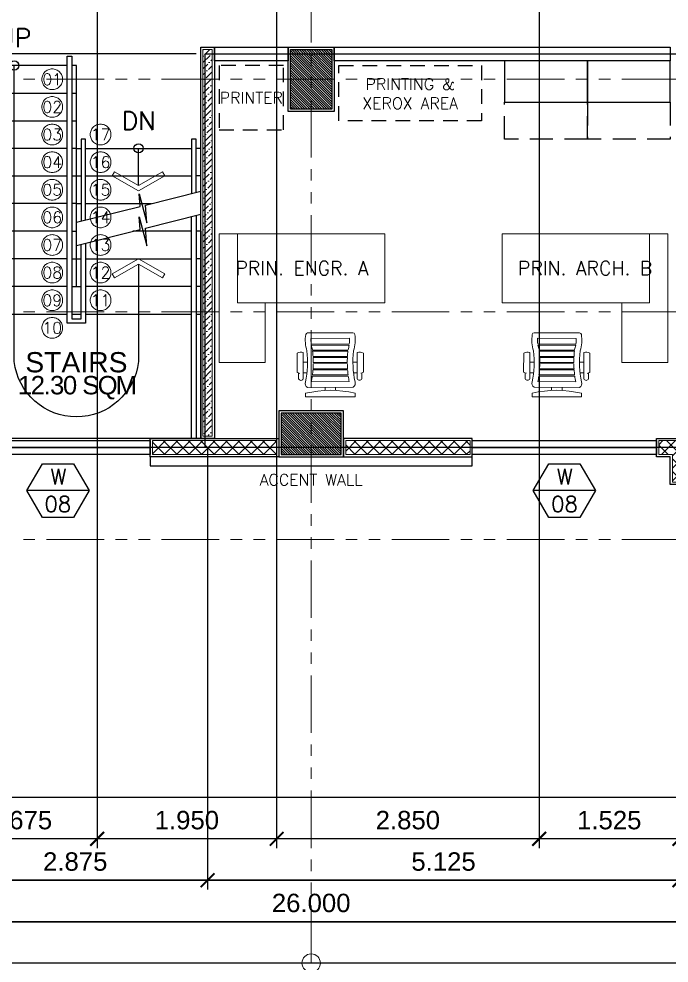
# Model space of a CAD drawing. Header units: metres. Extents: x -12400 to 1, y 0 to 106422.
# Drawn here: x -12076.93 to -12069.87, y 106383.97 to 106394.23 of the extents above; entities that cross this region are included whole.
import ezdxf
from ezdxf.enums import TextEntityAlignment as Align

# ---------------------------------------------------------------- set-up
doc = ezdxf.new("R2010")
doc.units = ezdxf.units.M
doc.header["$PDMODE"] = 35
for name, pattern in [('CENTER', [2, 1.25, -0.25, 0.25, -0.25]), ('DASHED2', [0.375, 0.25, -0.125]), ('HIDDEN2', [4.762499999999999, 3.175, -1.5875]), ('PHANTOM2', [1.25, 0.625, -0.125, 0.125, -0.125, 0.125, -0.125])]:
    doc.linetypes.add(name, pattern=pattern)
for name, color, linetype, lineweight in [('.3', 6, 'Continuous', 30), ('0.1', 1, 'Continuous', 9), ('A-DIM-100', 8, 'Continuous', 0), ('A-STAIR', 31, 'Continuous', 0), ('DIM 001', 251, 'Continuous', 13), ('FIXTURE 0005', 159, 'Continuous', 5), ('FURN 0009', 49, 'Continuous', 9), ('grid', 1, 'CENTER', 15), ('HATCH', 250, 'Continuous', 5)]:
    doc.layers.add(name, color=color, linetype=linetype, lineweight=lineweight)
for name, color, linetype in [('1AR', 1, 'Continuous'), ('AR-WALL', 7, 'Continuous'), ('BAR', 6, 'Continuous'), ('FURNITURE', 1, 'Continuous'), ('SCH-WIND', 181, 'Continuous'), ('stone', 15, 'Continuous'), ('txt', 2, 'Continuous'), ('WALL', 7, 'Continuous'), ('WINDOW', 1, 'Continuous')]:
    doc.layers.add(name, color=color, linetype=linetype)
doc.layers.add('GUIDELINES', color=206, linetype='Continuous', plot=False)
doc.styles.add('arial', font='arial.ttf')
doc.styles.add('DIMTXT-100', font='arial.ttf')
doc.styles.add('swis721', font='swiss.ttf')
doc.styles.add('T-0.15', font='romans.shx', dxfattribs={"height": 0.15})
doc.styles.add('T.25', font='romans.shx', dxfattribs={"height": 0.2})
doc.styles.add('T125', font='simplex.shx', dxfattribs={"height": 125})
doc.dimstyles.new('D-100', dxfattribs={"dimtxt": 0.2, "dimasz": 0.15, "dimexe": 0.1, "dimexo": 0.1, "dimgap": 0.1, "dimtad": 1, "dimdec": 3, "dimzin": 4, "dimdsep": 46, "dimtxsty": 'DIMTXT-100', "dimblk": 'ARCHTICK', "dimcen": 0.2, "dimdle": 0.1, "dimclrd": 8, "dimclre": 8, "dimclrt": 2, "dimadec": 0, "dimazin": 1, "dimtfac": 1, "dimtdec": 3, "dimtofl": 0, "dimtmove": 2, "dimatfit": 3, "dimfxl": 1, "dimarcsym": 0})
doc.dimstyles.new('DIM 200', dxfattribs={"dimtxt": 200, "dimasz": 1, "dimexe": 0, "dimexo": 40, "dimgap": 50, "dimtad": 1, "dimtoh": 1, "dimdec": 0, "dimlfac": 2, "dimtxsty": 'swis721', "dimblk": 'CIR', "dimcen": 0, "dimclrd": 155, "dimclre": 155, "dimclrt": 4, "dimadec": 0, "dimazin": 0, "dimtfac": 1, "dimtdec": 0, "dimtix": 1, "dimtmove": 1, "dimatfit": 3, "dimldrblk": 'CIR', "dimfxl": 0, "dimarcsym": 0})

# ---------------------------------------------------------------- blocks, each defined once
blk = doc.blocks.new('CIR')
at = {"color": 4}
blk.add_circle((0, 0), 50, dxfattribs=at)
blk = doc.blocks.new('_ArchTick')
at = {"color": 0, "linetype": 'ByBlock', "const_width": 0.15}
blk.add_lwpolyline([(-0.5, -0.5), (0.5, 0.5)], dxfattribs=at)
blk = doc.blocks.new('*D1887')
at = {"layer": 'DEFPOINTS', "color": 0, "transparency": 16777216}
for p in [(-12074.20441529415, 106395.8452236538), (-12088.9044152942, 106393.8452236537), (-12074.90441529414, 106393.8452236537)]:
    blk.add_point(p, dxfattribs=at)
at = {"layer": 'DIM 001', "color": 8, "lineweight": -2, "transparency": 16777216}
for p, q in [((-12088.9044152942, 106395.9452236538), (-12088.9044152942, 106393.7452236537)), ((-12074.30441529415, 106395.8452236538), (-12089.0044152942, 106395.8452236538)), ((-12075.00441529414, 106393.8452236537), (-12089.0044152942, 106393.8452236537))]:
    blk.add_line(p, q, dxfattribs=at)
at = {"layer": 'DIM 001', "color": 8, "lineweight": -2, "transparency": 16777216, "xscale": 0.15, "yscale": 0.15, "zscale": 0.15}
for p, rotation in [((-12088.9044152942, 106395.8452236538), 90), ((-12088.9044152942, 106393.8452236537), 270)]:
    blk.add_blockref('_ArchTick', p, dxfattribs=dict(at, rotation=rotation))
at = {"layer": 'DIM 001', "color": 2, "transparency": 16777216, "insert": (-12089.10652989171, 106394.8452236537), "char_height": 0.2, "attachment_point": 5, "rotation": 90, "style": 'DIMTXT-100'}
blk.add_mtext('2.000', dxfattribs=at)
blk = doc.blocks.new('*D1888')
at = {"layer": 'DEFPOINTS', "color": 0, "transparency": 16777216}
for p in [(-12074.90441529414, 106393.8452236537), (-12088.9044152942, 106389.5702236539), (-12077.75441529414, 106389.5702236539)]:
    blk.add_point(p, dxfattribs=at)
at = {"layer": 'DIM 001', "color": 8, "lineweight": -2, "transparency": 16777216}
for p, q in [((-12088.9044152942, 106393.9452236537), (-12088.9044152942, 106389.4702236539)), ((-12075.00441529414, 106393.8452236537), (-12089.0044152942, 106393.8452236537)), ((-12077.85441529414, 106389.5702236539), (-12089.0044152942, 106389.5702236539))]:
    blk.add_line(p, q, dxfattribs=at)
at = {"layer": 'DIM 001', "color": 8, "lineweight": -2, "transparency": 16777216, "xscale": 0.15, "yscale": 0.15, "zscale": 0.15}
for p, rotation in [((-12088.9044152942, 106393.8452236537), 90), ((-12088.9044152942, 106389.5702236539), 270)]:
    blk.add_blockref('_ArchTick', p, dxfattribs=dict(at, rotation=rotation))
at = {"layer": 'DIM 001', "color": 2, "transparency": 16777216, "insert": (-12089.10652989171, 106391.7077236538), "char_height": 0.2, "attachment_point": 5, "rotation": 90, "style": 'DIMTXT-100'}
blk.add_mtext('4.275', dxfattribs=at)
blk = doc.blocks.new('*D1853')
at = {"layer": 'DEFPOINTS', "color": 0, "transparency": 16777216}
for p in [(-12086.75441529414, 106388.5702236537), (-12060.75441529414, 106388.5702236537), (-12060.75441529414, 106384.4202236537)]:
    blk.add_point(p, dxfattribs=at)
at = {"layer": 'DIM 001', "color": 8, "lineweight": -2, "transparency": 16777216}
for p, q in [((-12086.75441529414, 106388.4702236537), (-12086.75441529414, 106384.3202236537)), ((-12060.75441529414, 106388.4702236537), (-12060.75441529414, 106384.3202236537)), ((-12086.85441529414, 106384.4202236537), (-12060.65441529414, 106384.4202236537))]:
    blk.add_line(p, q, dxfattribs=at)
at = {"layer": 'DIM 001', "color": 8, "lineweight": -2, "transparency": 16777216, "xscale": 0.15, "yscale": 0.15, "zscale": 0.15, "rotation": 180}
blk.add_blockref('_ArchTick', (-12086.75441529414, 106384.4202236537), dxfattribs=at)
at = {"layer": 'DIM 001', "color": 8, "lineweight": -2, "transparency": 16777216, "xscale": 0.15, "yscale": 0.15, "zscale": 0.15}
blk.add_blockref('_ArchTick', (-12060.75441529414, 106384.4202236537), dxfattribs=at)
at = {"layer": 'DIM 001', "color": 2, "transparency": 16777216, "insert": (-12073.75441529414, 106384.6223382513), "char_height": 0.2, "attachment_point": 5, "style": 'DIMTXT-100'}
blk.add_mtext('26.000', dxfattribs=at)
blk = doc.blocks.new('*D1893')
at = {"layer": 'DEFPOINTS', "color": 0, "transparency": 16777216}
for p in [(-12074.87941529412, 106389.6702236537), (-12077.75441529414, 106388.5702236537), (-12074.87941529412, 106384.8702236537)]:
    blk.add_point(p, dxfattribs=at)
at = {"layer": 'DIM 001', "color": 8, "lineweight": -2, "transparency": 16777216}
for p, q in [((-12074.87941529412, 106389.5702236537), (-12074.87941529412, 106384.7702236537)), ((-12077.75441529414, 106388.4702236537), (-12077.75441529414, 106384.7702236537)), ((-12077.85441529414, 106384.8702236537), (-12074.77941529412, 106384.8702236537))]:
    blk.add_line(p, q, dxfattribs=at)
at = {"layer": 'DIM 001', "color": 8, "lineweight": -2, "transparency": 16777216, "xscale": 0.15, "yscale": 0.15, "zscale": 0.15, "rotation": 180}
blk.add_blockref('_ArchTick', (-12077.75441529414, 106384.8702236537), dxfattribs=at)
at = {"layer": 'DIM 001', "color": 8, "lineweight": -2, "transparency": 16777216, "xscale": 0.15, "yscale": 0.15, "zscale": 0.15}
blk.add_blockref('_ArchTick', (-12074.87941529412, 106384.8702236537), dxfattribs=at)
at = {"layer": 'DIM 001', "color": 2, "transparency": 16777216, "insert": (-12076.31691529413, 106385.0723382513), "char_height": 0.2, "attachment_point": 5, "style": 'DIMTXT-100'}
blk.add_mtext('2.875', dxfattribs=at)
blk = doc.blocks.new('*D1894')
at = {"layer": 'DEFPOINTS', "color": 0, "transparency": 16777216}
for p in [(-12074.87941529412, 106389.6702236537), (-12069.75441529414, 106388.5702236537), (-12069.75441529414, 106384.8702236537)]:
    blk.add_point(p, dxfattribs=at)
at = {"layer": 'DIM 001', "color": 8, "lineweight": -2, "transparency": 16777216}
for p, q in [((-12074.87941529412, 106389.5702236537), (-12074.87941529412, 106384.7702236537)), ((-12069.75441529414, 106388.4702236537), (-12069.75441529414, 106384.7702236537)), ((-12074.97941529412, 106384.8702236537), (-12069.65441529414, 106384.8702236537))]:
    blk.add_line(p, q, dxfattribs=at)
at = {"layer": 'DIM 001', "color": 8, "lineweight": -2, "transparency": 16777216, "xscale": 0.15, "yscale": 0.15, "zscale": 0.15, "rotation": 180}
blk.add_blockref('_ArchTick', (-12074.87941529412, 106384.8702236537), dxfattribs=at)
at = {"layer": 'DIM 001', "color": 8, "lineweight": -2, "transparency": 16777216, "xscale": 0.15, "yscale": 0.15, "zscale": 0.15}
blk.add_blockref('_ArchTick', (-12069.75441529414, 106384.8702236537), dxfattribs=at)
at = {"layer": 'DIM 001', "color": 2, "transparency": 16777216, "insert": (-12072.31691529413, 106385.0723382513), "char_height": 0.2, "attachment_point": 5, "style": 'DIMTXT-100'}
blk.add_mtext('5.125', dxfattribs=at)
blk = doc.blocks.new('*D1855')
at = {"layer": 'DEFPOINTS', "color": 0, "transparency": 16777216}
for p in [(-12071.27941529413, 106398.7202236537), (-12069.75441529414, 106388.5702236537), (-12071.27941529413, 106385.3202236537)]:
    blk.add_point(p, dxfattribs=at)
at = {"layer": 'DIM 001', "color": 8, "lineweight": -2, "transparency": 16777216}
for p, q in [((-12071.27941529413, 106398.6202236537), (-12071.27941529413, 106385.2202236537)), ((-12069.75441529414, 106388.4702236537), (-12069.75441529414, 106385.2202236537)), ((-12069.65441529414, 106385.3202236537), (-12071.37941529413, 106385.3202236537))]:
    blk.add_line(p, q, dxfattribs=at)
at = {"layer": 'DIM 001', "color": 8, "lineweight": -2, "transparency": 16777216, "xscale": 0.15, "yscale": 0.15, "zscale": 0.15, "rotation": 180}
blk.add_blockref('_ArchTick', (-12071.27941529413, 106385.3202236537), dxfattribs=at)
at = {"layer": 'DIM 001', "color": 8, "lineweight": -2, "transparency": 16777216, "xscale": 0.15, "yscale": 0.15, "zscale": 0.15}
blk.add_blockref('_ArchTick', (-12069.75441529414, 106385.3202236537), dxfattribs=at)
at = {"layer": 'DIM 001', "color": 2, "transparency": 16777216, "insert": (-12070.51691529413, 106385.5223382512), "char_height": 0.2, "attachment_point": 5, "style": 'DIMTXT-100'}
blk.add_mtext('1.525', dxfattribs=at)
blk = doc.blocks.new('*D1856')
at = {"layer": 'DEFPOINTS', "color": 0, "transparency": 16777216}
for p in [(-12074.12941529415, 106395.7702236537), (-12071.27941529413, 106395.7702236537), (-12074.12941529415, 106385.3202236537)]:
    blk.add_point(p, dxfattribs=at)
at = {"layer": 'DIM 001', "color": 8, "lineweight": -2, "transparency": 16777216}
for p, q in [((-12074.12941529415, 106395.6702236537), (-12074.12941529415, 106385.2202236537)), ((-12071.27941529413, 106395.6702236537), (-12071.27941529413, 106385.2202236537)), ((-12071.17941529413, 106385.3202236537), (-12074.22941529415, 106385.3202236537))]:
    blk.add_line(p, q, dxfattribs=at)
at = {"layer": 'DIM 001', "color": 8, "lineweight": -2, "transparency": 16777216, "xscale": 0.15, "yscale": 0.15, "zscale": 0.15, "rotation": 180}
blk.add_blockref('_ArchTick', (-12074.12941529415, 106385.3202236537), dxfattribs=at)
at = {"layer": 'DIM 001', "color": 8, "lineweight": -2, "transparency": 16777216, "xscale": 0.15, "yscale": 0.15, "zscale": 0.15}
blk.add_blockref('_ArchTick', (-12071.27941529413, 106385.3202236537), dxfattribs=at)
at = {"layer": 'DIM 001', "color": 2, "transparency": 16777216, "insert": (-12072.70441529414, 106385.5223382512), "char_height": 0.2, "attachment_point": 5, "style": 'DIMTXT-100'}
blk.add_mtext('2.850', dxfattribs=at)
blk = doc.blocks.new('*D1857')
at = {"layer": 'DEFPOINTS', "color": 0, "transparency": 16777216}
for p in [(-12076.0794152941, 106395.8452236538), (-12074.12941529415, 106395.7702236537), (-12076.0794152941, 106385.3202236537)]:
    blk.add_point(p, dxfattribs=at)
at = {"layer": 'DIM 001', "color": 8, "lineweight": -2, "transparency": 16777216}
for p, q in [((-12076.0794152941, 106395.7452236538), (-12076.0794152941, 106385.2202236537)), ((-12074.12941529415, 106395.6702236537), (-12074.12941529415, 106385.2202236537)), ((-12074.02941529415, 106385.3202236537), (-12076.1794152941, 106385.3202236537))]:
    blk.add_line(p, q, dxfattribs=at)
at = {"layer": 'DIM 001', "color": 8, "lineweight": -2, "transparency": 16777216, "xscale": 0.15, "yscale": 0.15, "zscale": 0.15, "rotation": 180}
blk.add_blockref('_ArchTick', (-12076.0794152941, 106385.3202236537), dxfattribs=at)
at = {"layer": 'DIM 001', "color": 8, "lineweight": -2, "transparency": 16777216, "xscale": 0.15, "yscale": 0.15, "zscale": 0.15}
blk.add_blockref('_ArchTick', (-12074.12941529415, 106385.3202236537), dxfattribs=at)
at = {"layer": 'DIM 001', "color": 2, "transparency": 16777216, "insert": (-12075.10441529413, 106385.5223382512), "char_height": 0.2, "attachment_point": 5, "style": 'DIMTXT-100'}
blk.add_mtext('1.950', dxfattribs=at)
blk = doc.blocks.new('*D1858')
at = {"layer": 'DEFPOINTS', "color": 0, "transparency": 16777216}
for p in [(-12076.0794152941, 106395.8452236538), (-12077.75441529411, 106388.5702236537), (-12077.75441529411, 106385.3202236537)]:
    blk.add_point(p, dxfattribs=at)
at = {"layer": 'DIM 001', "color": 8, "lineweight": -2, "transparency": 16777216}
for p, q in [((-12076.0794152941, 106395.7452236538), (-12076.0794152941, 106385.2202236537)), ((-12077.75441529411, 106388.4702236537), (-12077.75441529411, 106385.2202236537)), ((-12075.9794152941, 106385.3202236537), (-12077.85441529411, 106385.3202236537))]:
    blk.add_line(p, q, dxfattribs=at)
at = {"layer": 'DIM 001', "color": 8, "lineweight": -2, "transparency": 16777216, "xscale": 0.15, "yscale": 0.15, "zscale": 0.15, "rotation": 180}
blk.add_blockref('_ArchTick', (-12077.75441529411, 106385.3202236537), dxfattribs=at)
at = {"layer": 'DIM 001', "color": 8, "lineweight": -2, "transparency": 16777216, "xscale": 0.15, "yscale": 0.15, "zscale": 0.15}
blk.add_blockref('_ArchTick', (-12076.0794152941, 106385.3202236537), dxfattribs=at)
at = {"layer": 'DIM 001', "color": 2, "transparency": 16777216, "insert": (-12076.9169152941, 106385.5223382512), "char_height": 0.2, "attachment_point": 5, "style": 'DIMTXT-100'}
blk.add_mtext('1.675', dxfattribs=at)
blk = doc.blocks.new('A$C1B753C5A')
at = {"layer": 'WALL'}
h = blk.add_hatch(dxfattribs=at)
h.set_pattern_fill('ANSI31', color=250, scale=0.15)
h.set_pattern_definition([(45, (-1494.388102653662, 303.0677240852394), (-0.01325825214724777, 0.01325825214724777), [])])
h.paths.add_polyline_path([(0.4750000000001364, 0.6749999999999545), (0.02500000000009089, 0.6749999999999545), (0.02500000000009095, 0.02499999999997721), (0.4750000000001364, 0.02499999999997721)])
at = {"color": 7}
blk.add_lwpolyline([(0, 0), (0.5000000000002274, 0), (0.5000000000002274, 0.6999999999999318), (0, 0.6999999999999318)], close=True, dxfattribs=at)
at = {"layer": 'stone', "color": 5}
blk.add_lwpolyline([(0.02500000000009095, 0.02499999999997726), (0.4750000000001364, 0.02499999999997726), (0.4750000000001364, 0.6749999999999545), (0.02500000000009095, 0.6749999999999545)], close=True, dxfattribs=at)
blk = doc.blocks.new('COLUMNS2F')
at = {"xscale": -1}
blk.add_blockref('A$C1B753C5A', (-12149.70441529414, 106330.3999565114), dxfattribs=at)
at = {"rotation": 90}
blk.add_blockref('A$C1B753C5A', (-12149.60441529414, 106326.6499565114), dxfattribs=at)
blk = doc.blocks.new('exec chair new')
at = {"layer": 'FIXTURE 0005', "color": 1}
for p, q in [((-437.3796163777588, 292.3302099389839), (-437.3148235332919, 252.0114380631712)), ((-321.0047666471219, 292.5172259910614), (-320.9294989808695, 245.6802659817622)), ((-134.9974703920307, 205.1879623727873), (-134.3372352401493, -205.6578754952061)), ((-122.0843597321073, -207.4373806825606), (-122.7503775359364, 207.0068393605179)), ((-61.58653106854763, 209.3646411830559), (-60.91325115168002, -209.5985884784022)), ((-531.8347148144385, -206.1860170969157), (-532.7597243523924, 204.4893468059017)), ((-471.4434857921442, 194.4838966660318), (-470.8159159895731, -196.0352094233385)), ((-458.5685081313131, -194.4123491338687), (-459.1909252855694, 192.9004081770545)), ((-404.1395699501736, 187.4693703543162), (-403.5348926013103, -188.8044031847967)), ((-391.2862844731426, -187.9284374271519), (-391.8882097139722, 186.6327763970476)), ((-336.8422077192226, 184.5329723382019), (-336.2473156024935, -185.6517252415651)), ((-323.9975222981302, -185.5132615344482), (-324.5920326592168, 184.4338804313447)), ((-269.5513456425397, 185.6414384562522), (-268.9532384491758, -186.5439114326728)), ((-256.7022620419739, -187.1416594002512), (-257.3023536856053, 186.278558224265)), ((-202.2670012199087, 190.8056579256081), (-201.652643642039, -191.4918509752024)), ((-189.4004732995527, -192.8325513890013), (-190.0192031980259, 192.1857301399577)), ((-627.4056042175507, 56.62096939311596), (-593.9742343731923, 56.67469408380566)), ((-593.789274455863, -58.42068063927582), (-627.2452619221294, -58.47444489080226)), ((-436.4380585009931, -293.5748781400616), (-436.5025353141828, -253.452763476118)), ((-320.0632087703561, -293.3878620881005), (-320.1381604055641, -246.7475592906121))]:
    blk.add_line(p, q, dxfattribs=at)
for centre, radius, start, end in [((-79.19251240196172, -128.4237705672858), 338.2469241420289, 99.49624101693685, 108.2783328983226), ((-79.19251240219455, -128.4237705679261), 338.2469241426945, 87.01636761834415, 97.39883005687486), ((-321.6504699216457, 1305.342400013295), 1120.912379297469, 259.1442517558552, 262.3203097065433), ((-321.6504699195502, 1305.342400013353), 1120.912379297809, 262.9518148943812, 265.779729286597), ((-321.6504699223442, 1305.342400013003), 1120.912379297299, 266.4074228026509, 269.2234458954215), ((-321.650469923974, 1305.342400015623), 1120.912379300001, 269.849640943492, 272.664022466222), ((-321.6504699200159, 1305.342400016496), 1120.91237930068, 273.2909829566686, 276.1139187442762), ((-321.650469922577, 1305.342400006193), 1120.912379290708, 276.7439336867199, 276.9880302064944), ((-317.4533519340912, -1306.406537405972), 1120.912379296282, 97.86384041670651, 101.0260995436973), ((-317.4533519350225, -1306.406537405099), 1120.912379295226, 94.40442083170485, 97.23233521852187), ((-317.4533519296674, -1306.406537408417), 1120.912379299008, 90.960704219184, 93.77672732028022), ((-317.4533519319957, -1306.406537409232), 1120.912379299589, 87.52012764986833, 90.33450917427915), ((-317.4533519352553, -1306.406537410512), 1120.912379301087, 84.0702313734272, 86.8931671628504), ((-317.4533519471297, -1306.40653740603), 1120.91237929814, 83.19611991088694, 83.44021643481749), ((-79.60480038903188, 128.1314926201012), 338.2469241420765, 251.9058172196837, 260.687909101578), ((-79.60480038856622, 128.1314926204504), 338.2469241425877, 262.7853200608832, 273.167782501461)]:
    blk.add_arc(centre, radius, start, end, dxfattribs=at)
at = {"layer": 'FURN 0009', "color": 1}
for p, q in [((-501.580908647622, 342.7878322619945), (-438.7787566183833, 342.8631794046378)), ((-430.8730610114289, 359.436872324557), (-223.7019078877056, 359.7697993379552)), ((-696.6225652744761, 267.5184686643188), (-658.2542432729388, 267.5801271077944)), ((-696.6225652744761, 267.5184686643188), (-695.7594189933734, -269.5932800436276)), ((-592.9910391935846, -247.844048930041), (-594.10315190244, 245.8992831559735)), ((-501.3976674381411, 292.2259586223518), (-488.2228221838595, 292.2485054120189)), ((-488.2228221838595, 292.2485054120189), (-216.2934815745102, 292.6854997611954)), ((0.3967155845602974, -246.864993805124), (-0.3967155845602974, 246.8649938050658)), ((-695.7594189933734, -269.5932800436276), (-657.3910969918361, -269.5316216000356)), ((-500.4561139753787, -293.676382682519), (-487.293088876293, -293.6566029029782)), ((-487.293088876293, -293.6566029029782), (-215.3507292274153, -293.2195876321057)), ((-500.47684734629, -344.2385841121431), (-437.6747775214026, -344.1120834695175)), ((-429.7158545603743, -360.6602817199891), (-222.5454588964349, -360.3273559238878))]:
    blk.add_line(p, q, dxfattribs=at)
for centre, radius, start, end in [((-489.8191351433052, 317.5496278101928), 27.84477222274555, 114.9871850643485, 245.4280750621451), ((-361.9784822285874, 318.1131449962268), 80.33824186901026, 149.0434850591644, 171.5599908319555), ((-292.4640729896491, 318.2248556485865), 80.33814595607413, 341.4641326196314, 31.14067505549705), ((-1769.876738381921, -2.762834077700973), 1144.023925212843, 346.5153750595096, 13.66877505924253), ((-552.6972678009188, 224.5205601174966), 46.31664645502229, 67.90974597757898, 152.5103366510244), ((-321.65046992118, 1305.342400014051), 1059.662379298712, 258.3694221904998, 276.678956857362), ((-79.19251240196172, -128.423770567344), 399.4969241418621, 81.29484794000334, 107.3619824414751), ((-26.25249219161924, 241.0736288817716), 26.48841191117412, 12.54683024843467, 73.49863263114054), ((-551.9727398761315, -226.332869047008), 46.31664645502229, 207.6738134708332, 292.2744041399243), ((-317.453351932927, -1306.406537407951), 1059.662379298712, 83.50519326346712, 101.8147279240579), ((-488.7962506945478, -318.9627074354212), 27.84470828078815, 114.7559250616315, 245.1971750633057), ((-291.4397231076146, -319.0004309878568), 80.3379541302019, 329.0433750615521, 18.71765838978559), ((-79.60480038810056, 128.1314926199848), 399.4969241418621, 252.822167676961, 278.8893021804622), ((-25.47748144145589, -241.1938480800018), 26.48841191117412, 286.6855174897377, 347.6373198688418), ((-360.9547717653913, -319.1121426676982), 80.3379541302019, 188.6355434219577, 211.140775055775)]:
    blk.add_arc(centre, radius, start, end, dxfattribs=at)
blk = doc.blocks.new('new big desk')
at = {"color": 2, "lineweight": 0}
blk.add_lwpolyline([(0, 0.7999999999999545), (0, -0.7999999999999545), (0.75, -0.8000000000000682), (0.75, 0.7999999999999545)], close=True, dxfattribs=at)
at = {"color": 1, "lineweight": 0}
blk.add_lwpolyline([(0.7499999999999432, -0.8000000000000682), (0.75, -0.9999999999768079), (-0.6499999999999773, -0.9999999999766942), (-0.6499999999999773, -0.4999999999766942), (0, -0.4999999999768079)], dxfattribs=at)
at = {"lineweight": 0, "xscale": -0.001000000000000001, "yscale": 0.001000000000000001, "zscale": 0.001, "rotation": 180}
blk.add_blockref('exec chair new', (-0.3255941465431533, 0.2067504239904565), dxfattribs=at)
blk = doc.blocks.new('*U1968')
at = {"layer": 'HATCH'}
h = blk.add_hatch(dxfattribs=at)
h.set_pattern_fill('ANSI37', color=256, scale=0.03, angle=-180)
h.set_pattern_definition([(225, (0.3124999999343305, 0), (0.06735192090801863, -0.06735192090801868), []), (314.9999999999999, (0.3124999999343305, 0), (0.06735192090801868, 0.06735192090801861), [])])
h.paths.add_polyline_path([(0.02500000000873115, 0.1749999999883585), (0.02500000000873115, 0.02499999999417923), (1.374999999939787, 0.02499999999417923), (1.374999999939787, 0.1749999999883585)])
blk.add_lwpolyline([(0, 0.1999999999825377), (0, 0), (1.399999999933967, 0), (1.399999999933967, 0.1999999999825377)], close=True)
blk.add_lwpolyline([(0.02500000000873115, 0.1749999999883585), (0.02500000000873115, 0.02499999999417923), (1.374999999939787, 0.02499999999417923), (1.374999999939787, 0.1749999999883585)], close=True, dxfattribs=at)
blk = doc.blocks.new('*U1740')
at = {"layer": 'HATCH'}
h = blk.add_hatch(dxfattribs=at)
h.set_pattern_fill('ANSI36', color=256, scale=0.015)
h.set_pattern_definition([(45, (12095.52419102845, -106406.7665946045), (0.025256970340507, 0.09260889124852564), [0.1190625, -0.0238125, 0, -0.0238125])])
h.paths.add_polyline_path([(0.0249999999996362, 0.1249999999854481), (0.02499999999963665, 0.02499999999417923), (4.224999999947385, 0.02499999999417923), (4.224999999947385, 0.1249999999854481)])
at = {"color": 4}
blk.add_lwpolyline([(4.249999999947021, 0), (4.249999999947021, 0.1499999999796273), (0, 0.1499999999796273), (0, 0)], close=True, dxfattribs=at)
at = {"layer": 'HATCH'}
blk.add_lwpolyline([(4.224999999947385, 0.02499999999417923), (4.224999999947385, 0.1249999999854481), (0.0249999999996362, 0.1249999999854481), (0.0249999999996362, 0.02499999999417923)], close=True, dxfattribs=at)
blk = doc.blocks.new('*U1751')
at = {"color": 1}
blk.add_lwpolyline([(0.7999999999847209, 0), (0.7999999999847209, 0.1499999999941792), (0, 0.1499999999941792), (0, 0)], close=True, dxfattribs=at)
at = {"color": 3}
blk.add_lwpolyline([(0, 0.07499999999708962), (0.7999999999847209, 0.07499999999708962)], dxfattribs=at)
blk = doc.blocks.new('*U527')
at = {"color": 1}
blk.add_lwpolyline([(3.649999999999637, 0), (3.649999999999637, 0.1499999999941792), (0, 0.1499999999941792), (0, 0)], close=True, dxfattribs=at)
at = {"color": 3}
blk.add_lwpolyline([(0, 0.07499999999708962), (3.649999999999637, 0.07499999999708962)], dxfattribs=at)
blk = doc.blocks.new('A$C16ed9972')
at = {"color": 2}
blk.add_lwpolyline([(0.0499999999992724, 4.149999999965075), (0.1000000000003638, 4.149999999965075), (0.1000000000003638, -2.91038304567337e-11), (0.0499999999992724, -2.91038304567337e-11)], close=True, dxfattribs=at)
for points in [[(1.25, 4.149999999965075), (1.300000000001091, 4.149999999965075), (1.299999999999272, 1.299999999973807), (1.399999999999636, 1.299999999973807), (1.399999999999636, 2.108965500810882)], [(1.450000000000728, 2.121465500807972), (1.450000000000728, 1.249999999970896), (1.25, 1.249999999970896), (1.25, 4.149999999965075)], [(1.450000000000728, 2.371465500807972), (1.450000000000728, 3.249999999970896), (1.399999999999636, 3.249999999970896), (1.399999999999636, 2.358965500810882)], [(2.650000000001455, 2.671465500810882), (2.650000000001455, 3.249999999970896), (2.600000000000364, 3.249999999970896), (2.600000000000364, 2.658965500813792)], [(2.650000000001455, 2.421465500810882), (2.650000000001455, -2.91038304567337e-11), (2.600000000000364, -2.91038304567337e-11), (2.600000000000364, 2.408965500813792)]]:
    blk.add_lwpolyline(points, dxfattribs=at)
at = {"color": 1, "linetype": 'Continuous'}
for points in [[(1.350000000000364, 2.346465500813792), (2.042950312868925, 2.519703079029568), (2.0335067962842, 2.657715874185669), (2.116493203715436, 2.342284125741571), (2.100903192651458, 2.534191298982478), (2.69999999999709, 2.683965500807972)], [(1.350000000000364, 2.096465500813792), (2.042950312868925, 2.269703079029568), (2.0335067962842, 2.407715874185669), (2.116493203715436, 2.092284125741571), (2.100903192651458, 2.284191298982478), (2.69999999999709, 2.433965500807972)]]:
    blk.add_lwpolyline(points, dxfattribs=at)
at = {"color": 2}
for centre in [(0.6750000000010914, 4.049999999973807), (2.024999999999636, 3.149999999965075)]:
    blk.add_circle(centre, 0.05, dxfattribs=at)
at = {"layer": '1AR'}
blk.add_lwpolyline([(2.025000000001455, 1.892264973052079), (2.025000000001455, 0.8329818526835879, -0.8888888888891717), (0.6750000000010914, 0.8329818526835879), (0.6750000000010914, 4.049999999973807)], format="xyb", dxfattribs=at)
blk.add_lwpolyline([(2.025000000001455, 2.745021928145434), (2.024999999999636, 3.149999999965075)], dxfattribs=at)
at = {"layer": 'A-STAIR', "color": 2}
for points in [[(1.765192378865322, 2.895021928154165), (2.025000000001455, 2.745021928145434), (2.284807621135769, 2.895021928154165), (2.309807621137224, 2.851720657956321), (2.025000000001455, 2.687286901229527), (1.740192378865686, 2.851720657956321)], [(1.765192378865322, 1.742264973043348), (2.025000000001455, 1.892264973052079), (2.284807621135769, 1.742264973043348), (2.309807621137224, 1.785566243241192), (2.025000000001455, 1.949999999967986), (1.740192378865686, 1.785566243241192)]]:
    blk.add_lwpolyline(points, close=True, dxfattribs=at)
at = {"layer": 'BAR', "color": 2}
for points in [[(1.300000000001091, 1.299999999973807), (1.399999999999636, 1.299999999973807)], [(1.399999999999636, 1.249999999970896), (1.300000000001091, 1.249999999970896)]]:
    blk.add_lwpolyline(points, dxfattribs=at)
at = {"layer": 'FURNITURE'}
for points in [[(2.700000000000728, 2.249999999970896), (2.700000000000728, -2.91038304567337e-11), (0, -2.91038304567337e-11), (0, 4.049999999973807)], [(0.0499999999992724, 4.049999999973807), (0, 4.049999999973807)], [(1.25, 4.049999999973807), (0.1000000000003638, 4.049999999973807)], [(1.350000000000364, 4.049999999973807), (1.300000000001091, 4.049999999973807)], [(1.350000000000364, 1.649999999965075), (1.350000000000364, 4.049999999973807)], [(0, 3.749999999970896), (0.0499999999992724, 3.749999999970896)], [(0.1000000000003638, 3.749999999970896), (1.25, 3.749999999970896)], [(1.299999999999272, 3.749999999970896), (1.350000000000364, 3.749999999970896)], [(0, 3.449999999967986), (0.0499999999992724, 3.449999999967986)], [(0.1000000000003638, 3.449999999967986), (1.25, 3.449999999967986)], [(1.299999999999272, 3.449999999967986), (1.350000000000364, 3.449999999967986)], [(0.0499999999992724, 3.149999999965075), (0, 3.149999999965075)], [(1.25, 3.149999999965075), (0.1000000000003638, 3.149999999965075)], [(1.350000000000364, 3.149999999965075), (1.299999999999272, 3.149999999965075)], [(1.350000000000364, 3.149999999965075), (1.400000000001455, 3.149999999965075)], [(1.450000000000728, 3.149999999965075), (2.600000000000364, 3.149999999965075)], [(2.700000000000728, 3.149999999965075), (2.650000000001455, 3.149999999965075)], [(0, 2.849999999976717), (0.0499999999992724, 2.849999999976717)], [(0.1000000000003638, 2.849999999976717), (1.25, 2.849999999976717)], [(1.299999999999272, 2.849999999976717), (1.399999999999636, 2.849999999962165)], [(1.450000000000728, 2.849999999962165), (2.600000000000364, 2.849999999962165)], [(2.700000000000728, 2.849999999962165), (2.650000000001455, 2.849999999962165)], [(0.0499999999992724, 2.549999999973807), (0, 2.549999999973807)], [(1.25, 2.549999999973807), (0.1000000000003638, 2.549999999973807)], [(1.350000000000364, 2.549999999973807), (1.299999999999272, 2.549999999973807)], [(1.350000000000364, 2.549999999973807), (1.400000000001455, 2.549999999973807)], [(1.450000000000728, 2.549999999959255), (2.164137996564023, 2.549999999959255)], [(0.0499999999992724, 2.249999999970896), (0, 2.249999999970896)], [(1.25, 2.249999999970896), (0.1000000000003638, 2.249999999970896)], [(1.299999999999272, 2.249999999970896), (1.350000000000364, 2.249999999970896)], [(2.600000000000364, 2.249999999970896), (1.964137996634236, 2.249999999970896)], [(2.700000000000728, 2.249999999970896), (2.650000000001455, 2.249999999970896)], [(0, 1.949999999967986), (0.0499999999992724, 1.949999999967986)], [(1.25, 1.949999999967986), (0.1000000000003638, 1.949999999967986)], [(1.299999999999272, 1.949999999967986), (1.399999999999636, 1.949999999953434)], [(1.450000000000728, 1.949999999953434), (2.600000000000364, 1.949999999953434)], [(2.700000000000728, 1.949999999967986), (2.650000000001455, 1.949999999967986)], [(0, 1.649999999965075), (0.0499999999992724, 1.649999999965075)], [(1.25, 1.649999999965075), (0.1000000000003638, 1.649999999965075)], [(1.299999999999272, 1.649999999965075), (1.399999999999636, 1.649999999965075)], [(2.600000000000364, 1.649999999965075), (1.450000000000728, 1.649999999965075)], [(2.700000000000728, 1.649999999965075), (2.650000000001455, 1.649999999965075)], [(0, 1.349999999976717), (0.0499999999992724, 1.349999999976717)], [(0.1000000000003638, 1.349999999976717), (1.25, 1.349999999976717)], [(1.299999999999272, 1.349999999976717), (1.399999999999636, 1.349999999976717)], [(1.450000000000728, 1.349999999976717), (2.600000000000364, 1.349999999976717)], [(2.650000000001455, 1.349999999976717), (2.700000000000728, 1.349999999976717)]]:
    blk.add_lwpolyline(points, dxfattribs=at)
at = {"layer": 'grid', "color": 35}
for centre in [(1.087499999999636, 3.899999999965075), (1.087499999999636, 3.599999999976717), (1.087499999999636, 3.299999999973807), (1.612500000001091, 3.299999999944703), (1.087499999999636, 2.999999999970896), (1.612500000001091, 2.999999999941792), (1.087499999999636, 2.699999999967986), (1.612500000001091, 2.699999999938882), (1.087499999999636, 2.399999999965075), (1.612500000001091, 2.399999999979627), (1.087499999999636, 2.099999999976717), (1.612500000001091, 2.099999999962165), (1.087499999999636, 1.799999999973807), (1.612500000001091, 1.799999999973807), (1.087499999999636, 1.499999999970896), (1.612500000001091, 1.499999999970896), (1.087499999999636, 1.199999999967986)]:
    blk.add_circle(centre, 0.1125, dxfattribs=at)
at = {"layer": '0.1', "color": 2, "char_height": 0.2, "attachment_point": 5, "style": 'T.25'}
for s, insert in [('{\\C3;UP}', (0.6750000000010914, 4.349999999962165)), ('{\\C3;DN}', (2.024999999999636, 3.449999999953434))]:
    blk.add_mtext_dynamic_manual_height_columns(s, width=1.975237084504897, gutter_width=1, heights=[0], dxfattribs=dict(at, insert=insert))
at = {"layer": 'txt', "color": 84, "style": 'T125'}
for s, p in [('01', (1.087499999999636, 3.899999999965075)), ('02', (1.087499999999636, 3.599999999976717)), ('03', (1.087499999999636, 3.299999999973807)), ('17', (1.612500000001091, 3.299999999944703)), ('04', (1.087499999999636, 2.999999999970896)), ('16', (1.612500000001091, 2.999999999941792)), ('05', (1.087499999999636, 2.699999999967986)), ('15', (1.612500000001091, 2.699999999938882)), ('06', (1.087499999999636, 2.399999999965075)), ('14', (1.612500000001091, 2.399999999979627)), ('07', (1.087499999999636, 2.099999999976717)), ('13', (1.612500000001091, 2.099999999962165)), ('08', (1.087499999999636, 1.799999999973807)), ('12', (1.612500000001091, 1.799999999973807)), ('09', (1.087499999999636, 1.499999999970896)), ('11', (1.612500000001091, 1.499999999970896)), ('10', (1.087499999999636, 1.199999999967986))]:
    blk.add_text(s, height=0.125, dxfattribs=at).set_placement(p, align=Align.MIDDLE_CENTER)
blk = doc.blocks.new('A$C644e5724')
at = {"layer": '.3', "color": 3}
blk.add_lwpolyline([(-2, 0.07499999996798579), (0, 0.07500000001164153)], dxfattribs=at)
at = {"layer": 'WINDOW'}
blk.add_lwpolyline([(-2, 0.1500000000087311), (0, 0.1500000000087311), (0, 0), (-2, 0)], close=True, dxfattribs=at)
blk = doc.blocks.new('FP_5F')
at = {"layer": 'HATCH'}
h = blk.add_hatch(dxfattribs=at)
h.set_pattern_fill('ANSI37', color=256, scale=0.03)
h.set_pattern_definition([(45, (12161.35441529414, -106386.5702236537), (-0.06735192090801866, 0.06735192090801866), []), (135, (12161.35441529414, -106386.5702236537), (-0.06735192090801866, -0.06735192090801864), [])])
h.paths.add_polyline_path([(17.87499999993997, 2.025000000008731), (17.87499999993997, 2.175000000017462), (18.17500000000655, 2.175000000133878), (18.17500000000655, 1.725000000005821), (18.02499999999418, 1.725000000005821), (18.02499999999418, 2.025000000125146)])
at = {"color": 1}
for points in [[(17.10000000000036, 6.30000000000291), (16.20000000000073, 6.30000000000291), (16.20000000000073, 5.850000000005821), (17.10000000000036, 5.850000000005821)], [(18, 6.30000000000291), (17.10000000000036, 6.30000000000291), (17.10000000000036, 5.850000000005821), (18, 5.850000000005821)]]:
    blk.add_lwpolyline(points, close=True, dxfattribs=at)
at = {"color": 1, "linetype": 'HIDDEN2', "ltscale": 0.05}
for points in [[(13.79999999999563, 6.25), (13.09999999999491, 6.25), (13.09999999999491, 5.55000000000291), (13.79999999999563, 5.55000000000291)], [(14.39999999999964, 5.649999999994179), (14.39999999999964, 6.25), (15.9500000000462, 6.25), (15.9500000000462, 5.649999999994179)]]:
    blk.add_lwpolyline(points, close=True, dxfattribs=at)
at = {"color": 250, "linetype": 'DASHED2'}
for points in [[(17.10000000000036, 5.850000000005821), (17.10000000000036, 5.44999999999709), (16.20000000000073, 5.44999999999709), (16.20000000000073, 5.850000000005821)], [(18, 5.850000000005821), (18, 5.44999999999709), (17.10000000000036, 5.44999999999709), (17.10000000000036, 5.850000000005821)]]:
    blk.add_lwpolyline(points, dxfattribs=at)
blk.add_lwpolyline([(17.84999999994034, 2.000000000014552), (17.84999999994034, 2.200000000011642), (18.19999999999527, 2.200000000128057), (18.19999999999527, 1.700000000011642), (17.99999999999454, 1.700000000011642), (17.99999999999454, 2.000000000130967)], close=True)
at = {"color": 1}
blk.add_lwpolyline([(12.35000000001128, 2.000000000058208), (12.35000000001128, 1.900000000052387), (15.84999999998945, 1.900000000052387), (15.84999999998945, 2.000000000058208)], dxfattribs=at)
at = {"layer": 'GUIDELINES'}
for points in [[(1.100000000000364, 19.60000000000582), (10.10000000000036, 19.60000000000582), (10.10000000000036, 18.90000000000873), (18.10000000000036, 18.90000000000873), (18.10000000000036, 19.60000000000582), (27.10000000000036, 19.60000000000582), (27.10000000000036, 1.100000000005821), (18.10000000000036, 1.100000000005821), (18.10000000000036, 2.100000000122236), (10.10000000000036, 2.100000000122236), (10.10000000000036, 1.100000000005821), (1.100000000000364, 1.100000000005821)], [(18.10000000000036, 4.475000000005821), (18.10000000000036, 2.099999999991269), (12.95000000000073, 2.099999999991269), (12.95000000000073, 6.374999999985448), (18.10000000000036, 6.374999999985448), (18.10000000000036, 10.62499999998545), (27.10000000000036, 10.62499999998545), (27.10000000000036, 4.475000000005821)]]:
    blk.add_lwpolyline(points, close=True, dxfattribs=at)
at = {"layer": 'HATCH'}
blk.add_lwpolyline([(17.87499999993452, 2.025000000008731), (17.87499999993452, 2.175000000017462), (18.17500000000109, 2.175000000133878), (18.17500000000109, 1.725000000005821), (18.02499999998872, 1.725000000005821), (18.02499999998872, 2.025000000125146)], close=True, dxfattribs=at)
blk.add_blockref('COLUMNS2F', (12164.05441529414, -106324.6499565114))
at = {"xscale": -1}
for name, p, rotation in [('*U1740', (12.90000000003056, 2.200000000040745), 270), ('*U1751', (13.05000000001019, 6.44999999999709), 180), ('*U527', (14.35000000000036, 6.44999999999709), 180), ('new big desk', (14.09999999998581, 3.673141554972972), 270), ('*U1968', (12.35000000001128, 2.200000000040745), 180)]:
    blk.add_blockref(name, p, dxfattribs=dict(at, rotation=rotation))
for name, p, rotation in [('new big desk', (16.97500000001673, 3.673141554972972), 90), ('*U1968', (15.84999999998945, 2.200000000040745), 180)]:
    blk.add_blockref(name, p, dxfattribs=dict(rotation=rotation))
at = {"layer": 'AR-WALL'}
for name, p in [('A$C16ed9972', (10.20000000000073, 2.200000000040745)), ('A$C644e5724', (12.35000000001128, 2.025000000052387)), ('A$C644e5724', (17.84999999994034, 2.025000000008731))]:
    blk.add_blockref(name, p, dxfattribs=at)
at = {"layer": '0.1', "color": 2, "char_height": 0.125, "attachment_point": 5, "style": 'T.25'}
for s, width, insert in [('{\\C3;PRINTING & XEROX AREA}', 1.704341994513925, (15.17573417133281, 5.943558089900762)), ('{\\C3;PRINTER}', 0.7179122708430447, (13.45007830415852, 5.899309161046403)), ('{\\C3;ACCENT WALL}', 1.83286359088288, (14.10000000000036, 1.750000000058208))]:
    blk.add_mtext_dynamic_manual_height_columns(s, width=width, gutter_width=1, heights=[0], dxfattribs=dict(at, insert=insert))
at = {"layer": 'txt', "color": 64, "style": 'T125'}
for s, p in [('PRIN. ENGR. A', (13.99999999999636, 4.048141554972972)), ('PRIN. ARCH. B', (17.07500000000437, 4.048141554972972))]:
    blk.add_text(s, height=0.15, rotation=359.999999999974, dxfattribs=at).set_placement(p, align=Align.MIDDLE_CENTER)
blk = doc.blocks.new('W-TAG')
at = {"layer": 'SCH-WIND'}
blk.add_line((-0.2999999999883585, 1.4210854715202e-14), (0.2999999999883585, -1.4210854715202e-14), dxfattribs=at)
blk.add_lwpolyline([(-0.1500000000232831, 0.2598076211288429), (-0.3000000000465661, 1.4210854715202e-14), (-0.1500000000232831, -0.2598076211288429), (0.1499999999650754, -0.2598076211288429), (0.2999999999883585, -1.4210854715202e-14), (0.1499999999650754, 0.2598076211288429)], close=True, dxfattribs=at)
at = {"layer": 'SCH-WIND', "color": 2, "style": 'T-0.15'}
for tag, p in [('W-TAG', (-0.005861362880693832, 0.1346037882111908)), ('W-NO', (-1.4210854715202e-14, -0.1299038105644215))]:
    blk.add_attdef(tag, text='', height=0.15, dxfattribs=at).set_placement(p, align=Align.MIDDLE_CENTER)
blk = doc.blocks.new('GRID1')
at = {"color": 6, "linetype": 'PHANTOM2'}
for points in [[(-12147.25441529414, 106384.7702236537), (-12147.25441529414, 106412.5702236537)], [(-12130.75441529413, 106394.3702236537), (-12163.75441529414, 106394.3702236537)], [(-12130.75441529413, 106391.8452236537), (-12163.75441529414, 106391.8452236537)], [(-12130.7544152941, 106390.3702236538), (-12163.75441529411, 106390.3702236538)], [(-12130.75441529413, 106389.3702236537), (-12163.75441529414, 106389.3702236537)]]:
    blk.add_leader(points, dimstyle='DIM 200', override={"dimasz": 0.002, "dimgap": 60, "dimtad": 0}, dxfattribs=at)

msp = doc.modelspace()

# ---------------------------------------------------------------- linework, layer by layer
at = {"layer": 'GUIDELINES'}
for points in [[(-12090.25441529414, 106411.7702236537), (-12057.25441529413, 106411.7702236537), (-12057.25441529413, 106383.9702236537), (-12090.25441529414, 106383.9702236537)], [(-12089.80441529414, 106411.3202236537), (-12057.70441529413, 106411.3202236537), (-12057.70441529413, 106384.4202236537), (-12089.80441529414, 106384.4202236537)], [(-12089.35441529414, 106410.8702236537), (-12058.15441529413, 106410.8702236537), (-12058.15441529413, 106384.8702236537), (-12089.35441529414, 106384.8702236537)], [(-12088.90441529414, 106410.4202236537), (-12058.60441529413, 106410.4202236537), (-12058.60441529413, 106385.3202236537), (-12088.90441529414, 106385.3202236537)], [(-12088.90441529414, 106410.4202236537), (-12058.60441529413, 106410.4202236537), (-12058.60441529413, 106385.3202236537), (-12088.90441529414, 106385.3202236537)], [(-12088.45441529414, 106409.9702236537), (-12059.05441529413, 106409.9702236537), (-12059.05441529413, 106385.7702236537), (-12088.45441529414, 106385.7702236537)]]:
    msp.add_lwpolyline(points, close=True, dxfattribs=at)

# ---------------------------------------------------------------- block references
at = {"color": 1}
msp.add_blockref('FP_5F', (-12087.85441529414, 106387.4702236537), dxfattribs=at)
at = {"layer": 'A-DIM-100'}
msp.add_blockref('GRID1', (73.50000000000182, -0.8000000000029104), dxfattribs=at)
msp.add_blockref('GRID1', (73.50000000000182, -0.8000000000029104), dxfattribs=at)
at = {"layer": 'SCH-WIND', "color": 2}
ref = msp.add_blockref('W-TAG', (-12076.50441529416, 106389.1029400801), dxfattribs=dict(at, xscale=-1.125000000042443, yscale=1.125000000042443, zscale=1.125000000042443))
ref.add_attrib('W-NO', '08', dxfattribs={"color": 2, "height": 0.1687500000063664, "style": 'T-0.15'}).set_placement((-12076.50441529416, 106388.9567982932), align=Align.MIDDLE_CENTER)
ref.add_attrib('W-TAG', 'W', dxfattribs={"color": 2, "height": 0.1687500000063664, "style": 'T-0.15'}).set_placement((-12076.49782126092, 106389.2543693418), align=Align.MIDDLE_CENTER)
ref = msp.add_blockref('W-TAG', (-12071.00441529424, 106389.10294008), dxfattribs=dict(at, xscale=-1.125000000042443, yscale=1.125000000042443, zscale=1.125000000042443))
ref.add_attrib('W-NO', '08', dxfattribs={"color": 2, "height": 0.1687500000063664, "style": 'T-0.15'}).set_placement((-12071.00441529424, 106388.9567982931), align=Align.MIDDLE_CENTER)
ref.add_attrib('W-TAG', 'W', dxfattribs={"color": 2, "height": 0.1687500000063664, "style": 'T-0.15'}).set_placement((-12070.99782126099, 106389.2543693418), align=Align.MIDDLE_CENTER)

# ---------------------------------------------------------------- texts
at = {"linetype": 'Continuous', "attachment_point": 5, "style": 'arial'}
for s, insert, char_height in [('\\pxse0.75,t28;{\\C4;STAIRS}', (-12076.30441529413, 106390.4954736537), 0.22), ('\\pxse0.75,t28;{\\T0.9;\\C3;12.30 SQM}', (-12076.30441529413, 106390.2204736537), 0.2)]:
    msp.add_mtext_dynamic_manual_height_columns(s, width=6.084194777119323, gutter_width=0.001, heights=[0], dxfattribs=dict(at, insert=insert, char_height=char_height))

# ---------------------------------------------------------------- dimensions: what is measured, and where the dimension line sits
at = {"layer": 'DIM 001'}
for base, p1, p2, picture, middle in [((-12071.27941529413, 106385.3202236537), (-12069.75441529414, 106388.5702236537), (-12071.27941529413, 106398.7202236537), '*D1855', (-12070.51691529413, 106385.5223382512)), ((-12077.75441529411, 106385.3202236537), (-12076.0794152941, 106395.8452236538), (-12077.75441529411, 106388.5702236537), '*D1858', (-12076.9169152941, 106385.5223382512)), ((-12076.0794152941, 106385.3202236537), (-12074.12941529415, 106395.7702236537), (-12076.0794152941, 106395.8452236538), '*D1857', (-12075.10441529413, 106385.5223382512)), ((-12074.12941529415, 106385.3202236537), (-12071.27941529413, 106395.7702236537), (-12074.12941529415, 106395.7702236537), '*D1856', (-12072.70441529414, 106385.5223382512)), ((-12074.87941529412, 106384.8702236537), (-12077.75441529414, 106388.5702236537), (-12074.87941529412, 106389.6702236537), '*D1893', (-12076.31691529413, 106385.0723382513)), ((-12069.75441529414, 106384.8702236537), (-12074.87941529412, 106389.6702236537), (-12069.75441529414, 106388.5702236537), '*D1894', (-12072.31691529413, 106385.0723382513)), ((-12060.75441529414, 106384.4202236537), (-12086.75441529414, 106388.5702236537), (-12060.75441529414, 106388.5702236537), '*D1853', (-12073.75441529414, 106384.6223382513))]:
    dim = msp.add_linear_dim(base=base, p1=p1, p2=p2, dimstyle='D-100', dxfattribs=at)
    dim.commit()
    dim.dimension.update_dxf_attribs({"geometry": picture, "text_midpoint": middle})
for base, p1, p2, picture, middle in [((-12088.9044152942, 106393.8452236537), (-12074.20441529414, 106395.8452236537), (-12074.90441529414, 106393.8452236537), '*D1887', (-12089.10652989171, 106394.8452236537)), ((-12088.9044152942, 106389.5702236539), (-12074.90441529414, 106393.8452236537), (-12077.75441529414, 106389.5702236538), '*D1888', (-12089.10652989171, 106391.7077236538))]:
    dim = msp.add_linear_dim(base=base, p1=p1, p2=p2, angle=90, dimstyle='D-100', dxfattribs=at)
    dim.commit()
    dim.dimension.update_dxf_attribs({"geometry": picture, "text_midpoint": middle})

doc.saveas('drawing.dxf')
